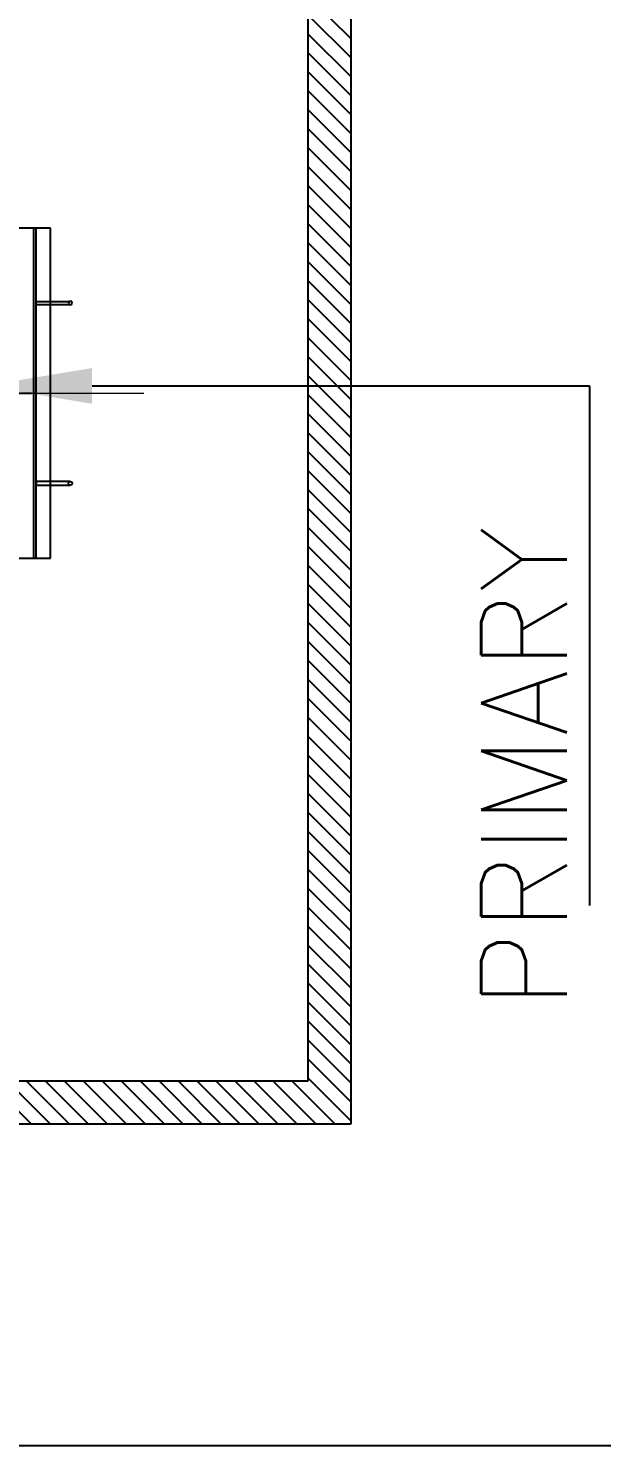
# Model space of a CAD drawing. Header units: metres. Extents: x 528964 to 529320, y 2673702 to 2674119.
# Drawn here: x 529121.711 to 529122.379, y 2673934.178 to 2673935.827 of the extents above; entities that cross this region are included whole.
import ezdxf

# ---------------------------------------------------------------- set-up
doc = ezdxf.new("R2010")
doc.units = ezdxf.units.M
doc.linetypes.add('CENTER2', pattern=[1.125, 0.75, -0.125, 0.125, -0.125])
doc.linetypes.add('PDF_IMPORT', pattern=[1, 0.8, -0.2])
doc.layers.add('IDT', color=7, linetype='Continuous')
doc.styles.add('RomanS', font='romans.shx')
doc.linetypes.add('FOUNDATION LAYOUT$0$FENCELINE1', pattern='A,6.35,-2.54,[133,ltypeshp.shx,S=2.54,R=0,X=-2.54,Y=0],-2.54,25.4', length=36.83)

# ---------------------------------------------------------------- blocks, each defined once
blk = doc.blocks.new('IDT')
at = {"layer": 'IDT', "color": 7, "ltscale": 0.1}
for p, q in [((27.8558, 22.1108), (26.1561, 22.1108)), ((26.1561, 22.1108), (26.1561, 20.4105))]:
    blk.add_line(p, q, dxfattribs=at)
at = {"layer": 'IDT', "color": 8, "ltscale": 0.1}
for p, q in [((27.8558, 22.1108), (26.1561, 22.1108)), ((26.1561, 22.1108), (26.1561, 20.4105))]:
    blk.add_line(p, q, dxfattribs=at)
at = {"layer": 'IDT', "color": 8, "linetype": 'Continuous'}
for p, q in [((26.2061, 22.0578), (26.1561, 22.1078)), ((26.2252, 22.0608), (26.1752, 22.1108)), ((26.2473, 22.0608), (26.1973, 22.1108)), ((26.2694, 22.0608), (26.2194, 22.1108)), ((26.2915, 22.0608), (26.2415, 22.1108)), ((26.3136, 22.0608), (26.2636, 22.1108)), ((26.3357, 22.0608), (26.2857, 22.1108)), ((26.3578, 22.0608), (26.3078, 22.1108)), ((26.3799, 22.0608), (26.3299, 22.1108)), ((26.402, 22.0608), (26.352, 22.1108)), ((26.4241, 22.0608), (26.3741, 22.1108)), ((26.4462, 22.0608), (26.3962, 22.1108)), ((26.4683, 22.0608), (26.4183, 22.1108)), ((26.4904, 22.0608), (26.4404, 22.1108)), ((26.5125, 22.0608), (26.4625, 22.1108)), ((26.5346, 22.0608), (26.4846, 22.1108)), ((26.5567, 22.0608), (26.5067, 22.1108)), ((26.5788, 22.0608), (26.5288, 22.1108)), ((26.2061, 22.0357), (26.1561, 22.0857)), ((26.2061, 22.0136), (26.1561, 22.0636)), ((26.2061, 21.9915), (26.1561, 22.0415)), ((26.2061, 21.9694), (26.1561, 22.0194)), ((26.2061, 21.9473), (26.1561, 21.9973)), ((26.2061, 21.9252), (26.1561, 21.9752)), ((26.2061, 21.9031), (26.1561, 21.9531)), ((26.2061, 21.881), (26.1561, 21.931)), ((26.2061, 21.8589), (26.1561, 21.9089)), ((26.2061, 21.8368), (26.1561, 21.8868)), ((26.2061, 21.8147), (26.1561, 21.8647)), ((26.2061, 21.7926), (26.1561, 21.8426)), ((26.2061, 21.7705), (26.1561, 21.8205)), ((26.2061, 21.7484), (26.1561, 21.7984)), ((26.2061, 21.7263), (26.1561, 21.7763)), ((26.2061, 21.7042), (26.1561, 21.7542)), ((26.2061, 21.6821), (26.1561, 21.7321)), ((26.2061, 21.66), (26.1561, 21.71)), ((26.2061, 21.6379), (26.1561, 21.6879)), ((26.2061, 21.6158), (26.1561, 21.6658)), ((26.2061, 21.5937), (26.1561, 21.6437)), ((26.2061, 21.5716), (26.1561, 21.6216)), ((26.2061, 21.5495), (26.1561, 21.5995)), ((26.2061, 21.5274), (26.1561, 21.5774)), ((26.2061, 21.5053), (26.1561, 21.5553)), ((26.2061, 21.4832), (26.1561, 21.5332)), ((26.2061, 21.4611), (26.1561, 21.5111)), ((26.2061, 21.439), (26.1561, 21.489)), ((26.2061, 21.4169), (26.1561, 21.4669)), ((26.2061, 21.3948), (26.1561, 21.4448)), ((26.2061, 21.3728), (26.1561, 21.4228)), ((26.2061, 21.3507), (26.1561, 21.4007)), ((26.2061, 21.3286), (26.1561, 21.3786)), ((26.2061, 21.3065), (26.1561, 21.3565)), ((26.2061, 21.2844), (26.1561, 21.3344)), ((26.2061, 21.2623), (26.1561, 21.3123)), ((26.2061, 21.2402), (26.1561, 21.2902)), ((26.2061, 21.2181), (26.1561, 21.2681)), ((26.2061, 21.196), (26.1561, 21.246)), ((26.2061, 21.1739), (26.1561, 21.2239)), ((26.2061, 21.1518), (26.1561, 21.2018)), ((26.2061, 21.1297), (26.1561, 21.1797)), ((26.2061, 21.1076), (26.1561, 21.1576)), ((26.2061, 21.0855), (26.1561, 21.1355)), ((26.2061, 21.0634), (26.1561, 21.1134)), ((26.2061, 21.0413), (26.1561, 21.0913)), ((26.2061, 21.0192), (26.1561, 21.0692)), ((26.2061, 20.9971), (26.1561, 21.0471)), ((26.2061, 20.975), (26.1561, 21.025)), ((26.2061, 20.9529), (26.1561, 21.0029)), ((26.2061, 20.9308), (26.1561, 20.9808)), ((26.2061, 20.9087), (26.1561, 20.9587)), ((26.2061, 20.8866), (26.1561, 20.9366)), ((26.2061, 20.8645), (26.1561, 20.9145)), ((26.2061, 20.8424), (26.1561, 20.8924)), ((26.2061, 20.8203), (26.1561, 20.8703)), ((26.2061, 20.7982), (26.1561, 20.8482))]:
    blk.add_line(p, q, dxfattribs=at)
at = {"layer": 'IDT', "color": 7}
for p, q in [((27.8058, 22.0608), (26.2061, 22.0608)), ((26.2061, 22.0608), (26.2061, 20.4605))]:
    blk.add_line(p, q, dxfattribs=at)
at = {"layer": 'IDT', "color": 8}
for p, q in [((27.8058, 22.0608), (26.2061, 22.0608)), ((26.2061, 22.0608), (26.2061, 20.4605)), ((25.8784, 21.252), (25.8784, 21.8567)), ((26.4579, 21.252), (25.8784, 21.252))]:
    blk.add_line(p, q, dxfattribs=at)
at = {"layer": 'IDT', "color": 0, "lineweight": 25}
for p, q in [((26.733, 21.4523), (26.5062, 21.4523)), ((26.5062, 21.4523), (26.5062, 21.0685)), ((26.5262, 21.4523), (26.523, 21.4523)), ((26.523, 21.4523), (26.523, 21.0685)), ((26.5262, 21.0685), (26.5262, 21.4523)), ((26.481, 21.3657), (26.4816, 21.367)), ((26.4816, 21.3638), (26.481, 21.3657)), ((26.4816, 21.367), (26.4836, 21.3677)), ((26.4836, 21.3631), (26.4816, 21.3638)), ((26.523, 21.3677), (26.4836, 21.3677)), ((26.4836, 21.3677), (26.4849, 21.367)), ((26.4849, 21.3638), (26.4836, 21.3631)), ((26.4836, 21.3631), (26.523, 21.3631)), ((26.4849, 21.367), (26.4855, 21.3657)), ((26.4855, 21.3657), (26.4849, 21.3638)), ((26.523, 21.3631), (26.523, 21.3677)), ((26.4816, 21.157), (26.481, 21.1557)), ((26.481, 21.1557), (26.4816, 21.1538)), ((26.4836, 21.1577), (26.4816, 21.157)), ((26.4816, 21.1538), (26.4836, 21.1538)), ((26.4836, 21.1577), (26.523, 21.1577)), ((26.4849, 21.157), (26.4836, 21.1577)), ((26.523, 21.1538), (26.4836, 21.1538)), ((26.4836, 21.1538), (26.4849, 21.1538)), ((26.4855, 21.1557), (26.4849, 21.157)), ((26.4849, 21.1538), (26.4855, 21.1557)), ((26.523, 21.1577), (26.523, 21.1538)), ((26.5062, 21.0685), (26.733, 21.0685)), ((26.523, 21.0685), (26.5262, 21.0685))]:
    blk.add_line(p, q, dxfattribs=at)
at = {"layer": 'IDT', "color": 253, "linetype": 'CENTER2', "lineweight": 5, "ltscale": 0.5}
blk.add_line((27.4477, 21.2604), (26.331, 21.2604), dxfattribs=at)
at = {"layer": 'IDT', "color": 0, "linetype": 'PDF_IMPORT', "lineweight": 25, "ltscale": 0.156667}
blk.add_line((26.879, 21.2604), (26.4881, 21.2604), dxfattribs=at)
at = {"layer": 'IDT', "color": 7, "linetype": 'FOUNDATION LAYOUT$0$FENCELINE1', "ltscale": 0.01}
blk.add_lwpolyline([(33.902, 18.4101), (33.9018, 22.4854), (21.4107, 22.4854)], dxfattribs=at)
at = {"layer": 'IDT', "color": 8}
blk.add_solid([(26.4579, 21.2728), (26.5829, 21.252), (26.4579, 21.2312)], dxfattribs=at)
at = {"layer": 'IDT', "color": 8, "style": 'RomanS'}
blk.add_text('PRIMARY', height=0.1, rotation=270, dxfattribs=at).set_placement((25.9048, 21.9768))

msp = doc.modelspace()

# ---------------------------------------------------------------- block references
at = {"layer": 'IDT', "color": 8, "rotation": 180}
msp.add_blockref('IDT', (529148.2433, 2673956.663), dxfattribs=at)

doc.saveas('drawing.dxf')
